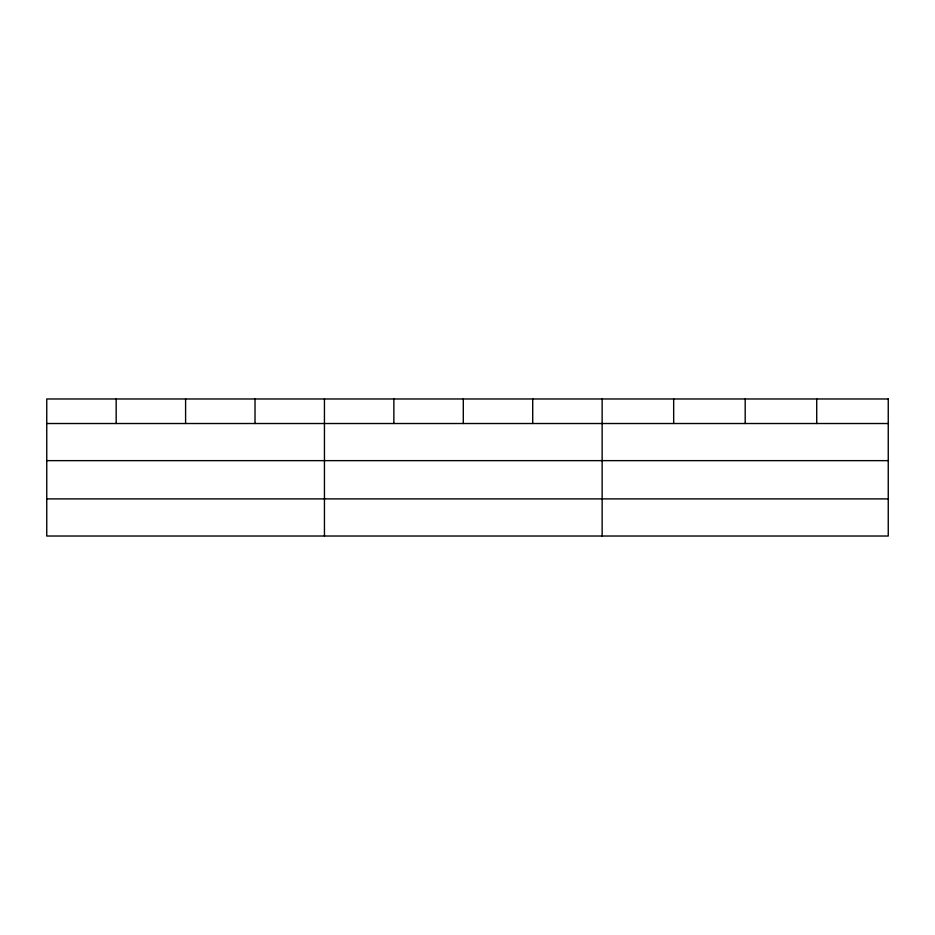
<?xml version="1.0" encoding="UTF-8"?>
<svg xmlns="http://www.w3.org/2000/svg" width="935" height="935" viewBox="0 0 935 935"><rect width="100%" height="100%" fill="white"/><g stroke="black" fill="none" stroke-linecap="round" stroke-linejoin="round"><path stroke-width="1.4" d="M46.75 423.52L888.25 423.52M46.75 460.639L888.25 460.639M46.75 498.893L888.25 498.893M816.722 398.976L816.722 423.52M745.195 398.976L745.195 423.52M673.667 398.976L673.667 423.52M602.14 398.976L602.14 536.024M532.716 398.976L532.716 423.52M463.292 398.976L463.292 423.52M393.869 398.976L393.869 423.52M324.445 398.976L324.445 536.024M255.021 398.976L255.021 423.52M185.597 398.976L185.597 423.52M116.174 398.976L116.174 423.52M888.25 398.976L46.75 398.976L46.75 536.024L888.25 536.024L888.25 398.976"/></g></svg>
